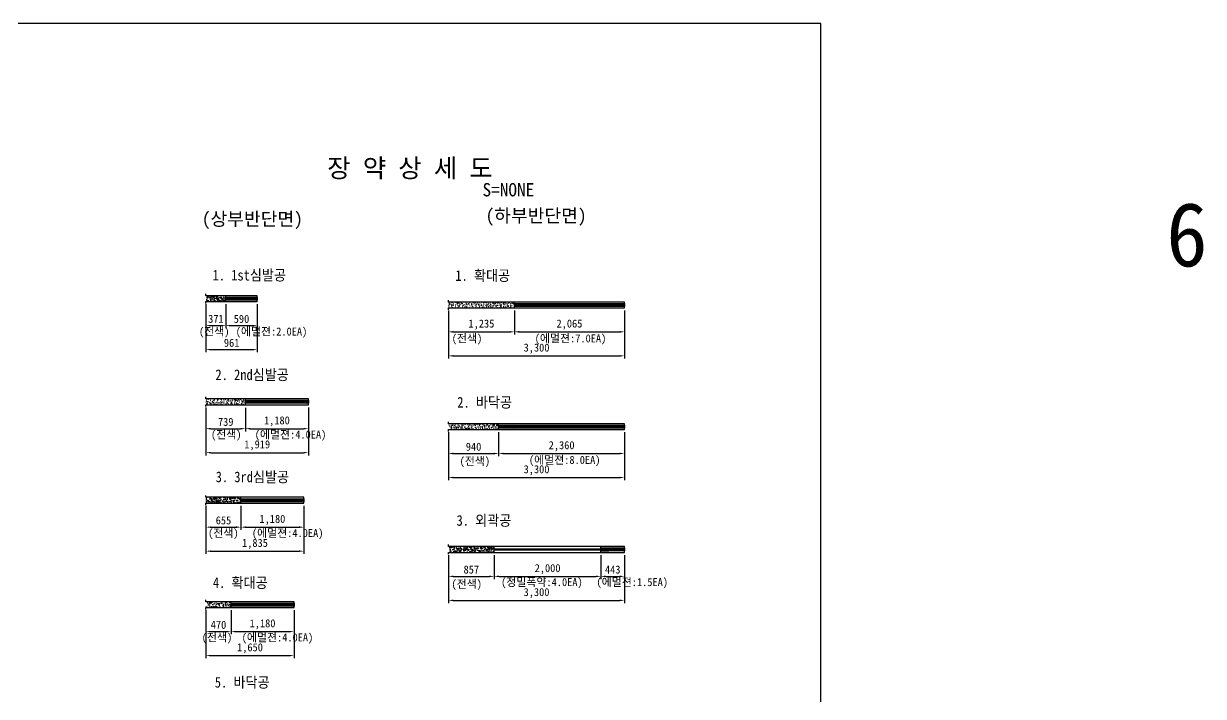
# Model space of a CAD drawing. Header units: millimetres. Extents: x -114429 to 52969, y -22900 to 28700.
# Drawn here: x 26107 to 48218, y -9721 to 2900 of the extents above; entities that cross this region are included whole.
import ezdxf
from ezdxf.enums import TextEntityAlignment as Align

# ---------------------------------------------------------------- set-up
doc = ezdxf.new("R2010")
doc.units = ezdxf.units.MM
doc.header["$LTSCALE"] = 500
doc.header["$PDMODE"] = 1
for name, color, linetype in [('CS-BLST', 4, 'Continuous'), ('CS-BLST-PATT', 1, 'Continuous'), ('CS-BLST-TEX3', 3, 'Continuous'), ('CS-DIMS', 1, 'Continuous'), ('CS-EXCV', 3, 'E-DIGLN01'), ('CS-SYMB', 2, 'Continuous'), ('CS-TABL', 3, 'Continuous'), ('CS-TEX1', 6, 'Continuous'), ('CS-TEX2', 6, 'Continuous'), ('CS-TEX3', 6, 'Continuous'), ('CS-TEXT', 3, 'Continuous'), ('CX-PAPR', 2, 'Continuous')]:
    doc.layers.add(name, color=color, linetype=linetype)
doc.styles.add('굴림체', font='')
doc.styles.get('굴림체').set_extended_font_data('GulimChe')
doc.linetypes.add('E-DIGLN01', pattern='A,0.9,-0.2,[19,kscals.shx,S=0.1,R=180,X=0,Y=0],0.9', length=2)
doc.dimstyles.new('DIM01-50', dxfattribs={"dimscale": 50, "dimtxt": 3, "dimasz": 1.8, "dimexe": 1, "dimexo": 1, "dimgap": 1, "dimtad": 1, "dimdec": 0, "dimzin": 9, "dimdsep": 46, "dimlunit": 6, "dimtxsty": '굴림체', "dimcen": 2.5, "dimclrt": 3, "dimadec": 4, "dimazin": 0, "dimtfac": 1, "dimtdec": 0, "dimtmove": 2, "dimatfit": 3, "dimfxl": 1, "dimtolj": 1, "dimtzin": 0, "dimarcsym": 0})
pattern_1 = [(50, (-344494, 8706.69), (91.092334, -7.969543), [9.525, -104.775]), (355, (-344494, 8706.69), (-17.621413, 95.528321), [7.62, -83.82]), (100.451, (-344486.41, 8706.025), (73.47125, 87.558344), [8.095, -89.045]), (46.1842, (-344494, 8732.09), (135.53952, -21.021164), [14.2875, -157.1625]), (96.6356, (-344482.7, 8730.34), (118.702117, 123.71278), [12.1425, -133.5675]), (351.184, (-344494, 8732.09), (118.702303, 123.71256), [11.43, -125.73]), (21, (-344481.3, 8725.74), (75.80744, -51.13276), [9.525, -104.775]), (326, (-344481.3, 8725.74), (30.901014, 92.093983), [7.62, -83.82]), (71.4514, (-344474.98, 8721.48), (106.708245, 40.961429), [8.095, -89.045]), (37.5, (-344494, 8706.69), (1.5443016, 42.2775194), [0, -82.804, 0, -85.09, 0, -84.1375]), (7.5, (-344494, 8706.69), (33.409831, 50.0902874), [0, -48.514, 0, -80.899, 0, -32.0675]), (327.5, (-344522.32, 8706.69), (67.7952976, -2.864372), [0, -31.75, 0, -99.06, 0, -131.445]), (317.5, (-344535.02, 8706.69), (74.064591, 12.7132455), [0, -41.275, 0, -65.786, 0, -93.345])]
pattern_2 = [(50, (-344494, 8706.69), (91.092334, -7.969543), [9.525, -104.775]), (355, (-344494, 8706.69), (-17.621413, 95.528321), [7.62, -83.82]), (100.451, (-344486.41, 8706.025), (73.47125, 87.558344), [8.095, -89.045]), (46.1842, (-344494, 8732.09), (135.53952, -21.021164), [14.2875, -157.1625]), (96.6356, (-344482.7, 8730.34), (118.702117, 123.71278), [12.1425, -133.5675]), (351.184, (-344494, 8732.09), (118.702303, 123.71256), [11.43, -125.73]), (21, (-344481.3, 8725.74), (75.80744, -51.132759), [9.525, -104.775]), (326, (-344481.3, 8725.74), (30.901014, 92.093983), [7.62, -83.82]), (71.4514, (-344474.98, 8721.48), (106.708245, 40.961429), [8.095, -89.045]), (37.5, (-344494, 8706.69), (1.5443016, 42.2775194), [0, -82.804, 0, -85.09, 0, -84.1375]), (7.5, (-344494, 8706.69), (33.409831, 50.0902874), [0, -48.514, 0, -80.899, 0, -32.0675]), (327.5, (-344522.32, 8706.69), (67.7952976, -2.864372), [0, -31.75, 0, -99.06, 0, -131.445]), (317.5, (-344535.02, 8706.69), (74.064591, 12.7132455), [0, -41.275, 0, -65.786, 0, -93.345])]

# ---------------------------------------------------------------- blocks, each defined once
blk = doc.blocks.new('*D407')
at = {"layer": 'CS-DIMS', "color": 0, "lineweight": -2, "ltscale": 30, "transparency": 16777216}
for p, q in [((29525, -2366), (29525, -3266)), ((30486, -2366), (30486, -3266)), ((29615, -3216), (30396, -3216))]:
    blk.add_line(p, q, dxfattribs=at)
at = {"layer": 'CS-DIMS', "color": 0, "ltscale": 30, "transparency": 16777216}
for points in [[(29615, -3201), (29615, -3231), (29525, -3216)], [(30396, -3201), (30396, -3231), (30486, -3216)]]:
    blk.add_solid(points, dxfattribs=at)
at = {"layer": 'Defpoints', "color": 0, "ltscale": 30, "transparency": 16777216}
for p in [(29525, -2316), (30486, -2316), (30486, -3216)]:
    blk.add_point(p, dxfattribs=at)
at = {"layer": 'CS-DIMS', "color": 3, "ltscale": 30, "transparency": 16777216, "insert": (30006, -3089), "char_height": 150, "attachment_point": 5, "style": '굴림체'}
blk.add_mtext('\\A1;961', dxfattribs=at)
blk = doc.blocks.new('*D408')
at = {"layer": 'CS-DIMS', "color": 0, "lineweight": -2, "ltscale": 30, "transparency": 16777216}
for p, q in [((29525, -2366), (29525, -2816)), ((29896, -2366), (29896, -2816)), ((29615, -2766), (29806, -2766))]:
    blk.add_line(p, q, dxfattribs=at)
at = {"layer": 'CS-DIMS', "color": 0, "ltscale": 30, "transparency": 16777216}
for points in [[(29615, -2751), (29615, -2781), (29525, -2766)], [(29806, -2751), (29806, -2781), (29896, -2766)]]:
    blk.add_solid(points, dxfattribs=at)
at = {"layer": 'Defpoints', "color": 0, "ltscale": 30, "transparency": 16777216}
for p in [(29525, -2316), (29896, -2316), (29896, -2766)]:
    blk.add_point(p, dxfattribs=at)
at = {"layer": 'CS-DIMS', "color": 3, "ltscale": 30, "transparency": 16777216, "insert": (29711, -2639), "char_height": 150, "attachment_point": 5, "style": '굴림체'}
blk.add_mtext('\\A1;371', dxfattribs=at)
blk = doc.blocks.new('*D409')
at = {"layer": 'CS-DIMS', "color": 0, "lineweight": -2, "ltscale": 30, "transparency": 16777216}
for p, q in [((29896, -2366), (29896, -2816)), ((30486, -2366), (30486, -2816)), ((29986, -2766), (30396, -2766))]:
    blk.add_line(p, q, dxfattribs=at)
at = {"layer": 'CS-DIMS', "color": 0, "ltscale": 30, "transparency": 16777216}
for points in [[(29986, -2751), (29986, -2781), (29896, -2766)], [(30396, -2751), (30396, -2781), (30486, -2766)]]:
    blk.add_solid(points, dxfattribs=at)
at = {"layer": 'Defpoints', "color": 0, "ltscale": 30, "transparency": 16777216}
for p in [(29896, -2316), (30486, -2316), (30486, -2766)]:
    blk.add_point(p, dxfattribs=at)
at = {"layer": 'CS-DIMS', "color": 3, "ltscale": 30, "transparency": 16777216, "insert": (30191, -2640), "char_height": 150, "attachment_point": 5, "style": '굴림체'}
blk.add_mtext('\\A1;590', dxfattribs=at)
blk = doc.blocks.new('*D410')
at = {"layer": 'CS-DIMS', "color": 0, "lineweight": -2, "ltscale": 30, "transparency": 16777216}
for p, q in [((29525, -4299), (29525, -5199)), ((31444, -4299), (31444, -5199)), ((29615, -5149), (31354, -5149))]:
    blk.add_line(p, q, dxfattribs=at)
at = {"layer": 'CS-DIMS', "color": 0, "ltscale": 30, "transparency": 16777216}
for points in [[(29615, -5134), (29615, -5164), (29525, -5149)], [(31354, -5134), (31354, -5164), (31444, -5149)]]:
    blk.add_solid(points, dxfattribs=at)
at = {"layer": 'Defpoints', "color": 0, "ltscale": 30, "transparency": 16777216}
for p in [(29525, -4249), (31444, -4249), (31444, -5149)]:
    blk.add_point(p, dxfattribs=at)
at = {"layer": 'CS-DIMS', "color": 3, "ltscale": 30, "transparency": 16777216, "insert": (30485, -5012), "char_height": 150, "attachment_point": 5, "style": '굴림체'}
blk.add_mtext('\\A1;1,919', dxfattribs=at)
blk = doc.blocks.new('*D411')
at = {"layer": 'CS-DIMS', "color": 0, "lineweight": -2, "ltscale": 30, "transparency": 16777216}
for p, q in [((29525, -4299), (29525, -4749)), ((30264, -4305), (30264, -4749)), ((29615, -4699), (30174, -4699))]:
    blk.add_line(p, q, dxfattribs=at)
at = {"layer": 'CS-DIMS', "color": 0, "ltscale": 30, "transparency": 16777216}
for points in [[(29615, -4684), (29615, -4714), (29525, -4699)], [(30174, -4684), (30174, -4714), (30264, -4699)]]:
    blk.add_solid(points, dxfattribs=at)
at = {"layer": 'Defpoints', "color": 0, "ltscale": 30, "transparency": 16777216}
for p in [(29525, -4249), (30264, -4255), (30264, -4699)]:
    blk.add_point(p, dxfattribs=at)
at = {"layer": 'CS-DIMS', "color": 3, "ltscale": 30, "transparency": 16777216, "insert": (29895, -4572), "char_height": 150, "attachment_point": 5, "style": '굴림체'}
blk.add_mtext('\\A1;739', dxfattribs=at)
blk = doc.blocks.new('*D412')
at = {"layer": 'CS-DIMS', "color": 0, "lineweight": -2, "ltscale": 30, "transparency": 16777216}
for p, q in [((30264, -4305), (30264, -4749)), ((31444, -4299), (31444, -4749)), ((30354, -4699), (31354, -4699))]:
    blk.add_line(p, q, dxfattribs=at)
at = {"layer": 'CS-DIMS', "color": 0, "ltscale": 30, "transparency": 16777216}
for points in [[(30354, -4684), (30354, -4714), (30264, -4699)], [(31354, -4684), (31354, -4714), (31444, -4699)]]:
    blk.add_solid(points, dxfattribs=at)
at = {"layer": 'Defpoints', "color": 0, "ltscale": 30, "transparency": 16777216}
for p in [(30264, -4255), (31444, -4249), (31444, -4699)]:
    blk.add_point(p, dxfattribs=at)
at = {"layer": 'CS-DIMS', "color": 3, "ltscale": 30, "transparency": 16777216, "insert": (30854, -4562), "char_height": 150, "attachment_point": 5, "style": '굴림체'}
blk.add_mtext('\\A1;1,180', dxfattribs=at)
blk = doc.blocks.new('뉴마이트')
at = {"layer": 'CS-BLST-PATT'}
h = blk.add_hatch(dxfattribs=at)
h.set_pattern_fill('ANSI31', color=256, scale=5.824581, style=0)
h.set_pattern_definition([(45, (-765876.779, 225267.89), (-13.0765565, 13.0765565), [])])
h.paths.add_polyline_path([(0, 29), (0, -29), (295, -29), (295, 29)])
at = {"layer": 'CS-TABL'}
blk.add_lwpolyline([(0, 29), (295, 29), (295, -29), (0, -29)], close=True, dxfattribs=at)
blk = doc.blocks.new('*D413')
at = {"layer": 'CS-DIMS', "color": 0, "lineweight": -2, "ltscale": 30, "transparency": 16777216}
for p, q in [((29525, -6146), (29525, -7046)), ((31360, -6146), (31360, -7046)), ((29615, -6996), (31270, -6996))]:
    blk.add_line(p, q, dxfattribs=at)
at = {"layer": 'CS-DIMS', "color": 0, "ltscale": 30, "transparency": 16777216}
for points in [[(29615, -6981), (29615, -7011), (29525, -6996)], [(31270, -6981), (31270, -7011), (31360, -6996)]]:
    blk.add_solid(points, dxfattribs=at)
at = {"layer": 'Defpoints', "color": 0, "ltscale": 30, "transparency": 16777216}
for p in [(29525, -6096), (31360, -6096), (31360, -6996)]:
    blk.add_point(p, dxfattribs=at)
at = {"layer": 'CS-DIMS', "color": 3, "ltscale": 30, "transparency": 16777216, "insert": (30443, -6860), "char_height": 150, "attachment_point": 5, "style": '굴림체'}
blk.add_mtext('\\A1;1,835', dxfattribs=at)
blk = doc.blocks.new('*D414')
at = {"layer": 'CS-DIMS', "color": 0, "lineweight": -2, "ltscale": 30, "transparency": 16777216}
for p, q in [((29525, -6146), (29525, -6596)), ((30180, -6146), (30180, -6596)), ((29615, -6546), (30090, -6546))]:
    blk.add_line(p, q, dxfattribs=at)
at = {"layer": 'CS-DIMS', "color": 0, "ltscale": 30, "transparency": 16777216}
for points in [[(29615, -6531), (29615, -6561), (29525, -6546)], [(30090, -6531), (30090, -6561), (30180, -6546)]]:
    blk.add_solid(points, dxfattribs=at)
at = {"layer": 'Defpoints', "color": 0, "ltscale": 30, "transparency": 16777216}
for p in [(29525, -6096), (30180, -6096), (30180, -6546)]:
    blk.add_point(p, dxfattribs=at)
at = {"layer": 'CS-DIMS', "color": 3, "ltscale": 30, "transparency": 16777216, "insert": (29853, -6419), "char_height": 150, "attachment_point": 5, "style": '굴림체'}
blk.add_mtext('\\A1;655', dxfattribs=at)
blk = doc.blocks.new('*D415')
at = {"layer": 'CS-DIMS', "color": 0, "lineweight": -2, "ltscale": 30, "transparency": 16777216}
for p, q in [((30180, -6146), (30180, -6596)), ((31360, -6146), (31360, -6596)), ((30270, -6546), (31270, -6546))]:
    blk.add_line(p, q, dxfattribs=at)
at = {"layer": 'CS-DIMS', "color": 0, "ltscale": 30, "transparency": 16777216}
for points in [[(30270, -6531), (30270, -6561), (30180, -6546)], [(31270, -6531), (31270, -6561), (31360, -6546)]]:
    blk.add_solid(points, dxfattribs=at)
at = {"layer": 'Defpoints', "color": 0, "ltscale": 30, "transparency": 16777216}
for p in [(30180, -6096), (31360, -6096), (31360, -6546)]:
    blk.add_point(p, dxfattribs=at)
at = {"layer": 'CS-DIMS', "color": 3, "ltscale": 30, "transparency": 16777216, "insert": (30770, -6410), "char_height": 150, "attachment_point": 5, "style": '굴림체'}
blk.add_mtext('\\A1;1,180', dxfattribs=at)
blk = doc.blocks.new('*D416')
at = {"layer": 'CS-DIMS', "color": 0, "lineweight": -2, "ltscale": 30, "transparency": 16777216}
for p, q in [((29525, -8105), (29525, -9005)), ((31175, -8105), (31175, -9005)), ((29615, -8955), (31085, -8955))]:
    blk.add_line(p, q, dxfattribs=at)
at = {"layer": 'CS-DIMS', "color": 0, "ltscale": 30, "transparency": 16777216}
for points in [[(29615, -8940), (29615, -8970), (29525, -8955)], [(31085, -8940), (31085, -8970), (31175, -8955)]]:
    blk.add_solid(points, dxfattribs=at)
at = {"layer": 'Defpoints', "color": 0, "ltscale": 30, "transparency": 16777216}
for p in [(29525, -8055), (31175, -8055), (31175, -8955)]:
    blk.add_point(p, dxfattribs=at)
at = {"layer": 'CS-DIMS', "color": 3, "ltscale": 30, "transparency": 16777216, "insert": (30350, -8819), "char_height": 150, "attachment_point": 5, "style": '굴림체'}
blk.add_mtext('\\A1;1,650', dxfattribs=at)
blk = doc.blocks.new('*D417')
at = {"layer": 'CS-DIMS', "color": 0, "lineweight": -2, "ltscale": 30, "transparency": 16777216}
for p, q in [((29525, -8105), (29525, -8555)), ((29995, -8105), (29995, -8555)), ((29615, -8505), (29905, -8505))]:
    blk.add_line(p, q, dxfattribs=at)
at = {"layer": 'CS-DIMS', "color": 0, "ltscale": 30, "transparency": 16777216}
for points in [[(29615, -8490), (29615, -8520), (29525, -8505)], [(29905, -8490), (29905, -8520), (29995, -8505)]]:
    blk.add_solid(points, dxfattribs=at)
at = {"layer": 'Defpoints', "color": 0, "ltscale": 30, "transparency": 16777216}
for p in [(29525, -8055), (29995, -8055), (29995, -8505)]:
    blk.add_point(p, dxfattribs=at)
at = {"layer": 'CS-DIMS', "color": 3, "ltscale": 30, "transparency": 16777216, "insert": (29760, -8378), "char_height": 150, "attachment_point": 5, "style": '굴림체'}
blk.add_mtext('\\A1;470', dxfattribs=at)
blk = doc.blocks.new('*D418')
at = {"layer": 'CS-DIMS', "color": 0, "lineweight": -2, "ltscale": 30, "transparency": 16777216}
for p, q in [((29995, -8105), (29995, -8555)), ((31175, -8105), (31175, -8555)), ((30085, -8505), (31085, -8505))]:
    blk.add_line(p, q, dxfattribs=at)
at = {"layer": 'CS-DIMS', "color": 0, "ltscale": 30, "transparency": 16777216}
for points in [[(30085, -8490), (30085, -8520), (29995, -8505)], [(31085, -8490), (31085, -8520), (31175, -8505)]]:
    blk.add_solid(points, dxfattribs=at)
at = {"layer": 'Defpoints', "color": 0, "ltscale": 30, "transparency": 16777216}
for p in [(29995, -8055), (31175, -8055), (31175, -8505)]:
    blk.add_point(p, dxfattribs=at)
at = {"layer": 'CS-DIMS', "color": 3, "ltscale": 30, "transparency": 16777216, "insert": (30585, -8369), "char_height": 150, "attachment_point": 5, "style": '굴림체'}
blk.add_mtext('\\A1;1,180', dxfattribs=at)
blk = doc.blocks.new('*D427')
at = {"layer": 'CS-DIMS', "color": 0, "lineweight": -2, "ltscale": 30, "transparency": 16777216}
for p, q in [((34070, -2483), (34070, -3383)), ((37370, -2483), (37370, -3383)), ((34160, -3333), (37280, -3333))]:
    blk.add_line(p, q, dxfattribs=at)
at = {"layer": 'CS-DIMS', "color": 0, "ltscale": 30, "transparency": 16777216}
for points in [[(34160, -3318), (34160, -3348), (34070, -3333)], [(37280, -3318), (37280, -3348), (37370, -3333)]]:
    blk.add_solid(points, dxfattribs=at)
at = {"layer": 'Defpoints', "color": 0, "ltscale": 30, "transparency": 16777216}
for p in [(34070, -2433), (37370, -2433), (37370, -3333)]:
    blk.add_point(p, dxfattribs=at)
at = {"layer": 'CS-DIMS', "color": 3, "ltscale": 30, "transparency": 16777216, "insert": (35720, -3197), "char_height": 150, "attachment_point": 5, "style": '굴림체'}
blk.add_mtext('\\A1;3,300', dxfattribs=at)
blk = doc.blocks.new('*D428')
at = {"layer": 'CS-DIMS', "color": 0, "lineweight": -2, "ltscale": 30, "transparency": 16777216}
for p, q in [((34070, -2483), (34070, -2933)), ((35305, -2483), (35305, -2933)), ((34160, -2883), (35215, -2883))]:
    blk.add_line(p, q, dxfattribs=at)
at = {"layer": 'CS-DIMS', "color": 0, "ltscale": 30, "transparency": 16777216}
for points in [[(34160, -2868), (34160, -2898), (34070, -2883)], [(35215, -2868), (35215, -2898), (35305, -2883)]]:
    blk.add_solid(points, dxfattribs=at)
at = {"layer": 'Defpoints', "color": 0, "ltscale": 30, "transparency": 16777216}
for p in [(34070, -2433), (35305, -2433), (35305, -2883)]:
    blk.add_point(p, dxfattribs=at)
at = {"layer": 'CS-DIMS', "color": 3, "ltscale": 30, "transparency": 16777216, "insert": (34687, -2747), "char_height": 150, "attachment_point": 5, "style": '굴림체'}
blk.add_mtext('\\A1;1,235', dxfattribs=at)
blk = doc.blocks.new('*D429')
at = {"layer": 'CS-DIMS', "color": 0, "lineweight": -2, "ltscale": 30, "transparency": 16777216}
for p, q in [((34070, -2483), (34070, -2932)), ((35305, -2483), (35305, -2932)), ((34160, -2882), (35215, -2882))]:
    blk.add_line(p, q, dxfattribs=at)
at = {"layer": 'CS-DIMS', "color": 0, "ltscale": 30, "transparency": 16777216}
for points in [[(34160, -2867), (34160, -2897), (34070, -2882)], [(35215, -2867), (35215, -2897), (35305, -2882)]]:
    blk.add_solid(points, dxfattribs=at)
at = {"layer": 'Defpoints', "color": 0, "ltscale": 30, "transparency": 16777216}
for p in [(34070, -2433), (35305, -2433), (35305, -2882)]:
    blk.add_point(p, dxfattribs=at)
at = {"layer": 'CS-DIMS', "color": 3, "ltscale": 30, "transparency": 16777216, "insert": (34687, -2746), "char_height": 150, "attachment_point": 5, "style": '굴림체'}
blk.add_mtext('\\A1;1,235', dxfattribs=at)
blk = doc.blocks.new('*D430')
at = {"layer": 'CS-DIMS', "color": 0, "lineweight": -2, "ltscale": 30, "transparency": 16777216}
for p, q in [((35305, -2483), (35305, -2932)), ((37370, -2483), (37370, -2932)), ((35395, -2882), (37280, -2882))]:
    blk.add_line(p, q, dxfattribs=at)
at = {"layer": 'CS-DIMS', "color": 0, "ltscale": 30, "transparency": 16777216}
for points in [[(35395, -2867), (35395, -2897), (35305, -2882)], [(37280, -2867), (37280, -2897), (37370, -2882)]]:
    blk.add_solid(points, dxfattribs=at)
at = {"layer": 'Defpoints', "color": 0, "ltscale": 30, "transparency": 16777216}
for p in [(35305, -2433), (37370, -2433), (37370, -2882)]:
    blk.add_point(p, dxfattribs=at)
at = {"layer": 'CS-DIMS', "color": 3, "ltscale": 30, "transparency": 16777216, "insert": (36337, -2746), "char_height": 150, "attachment_point": 5, "style": '굴림체'}
blk.add_mtext('\\A1;2,065', dxfattribs=at)
blk = doc.blocks.new('*D431')
at = {"layer": 'CS-DIMS', "color": 0, "lineweight": -2, "ltscale": 30, "transparency": 16777216}
for p, q in [((34070, -4765), (34070, -5665)), ((37370, -4765), (37370, -5665)), ((34160, -5615), (37280, -5615))]:
    blk.add_line(p, q, dxfattribs=at)
at = {"layer": 'CS-DIMS', "color": 0, "ltscale": 30, "transparency": 16777216}
for points in [[(34160, -5600), (34160, -5630), (34070, -5615)], [(37280, -5600), (37280, -5630), (37370, -5615)]]:
    blk.add_solid(points, dxfattribs=at)
at = {"layer": 'Defpoints', "color": 0, "ltscale": 30, "transparency": 16777216}
for p in [(34070, -4715), (37370, -4715), (37370, -5615)]:
    blk.add_point(p, dxfattribs=at)
at = {"layer": 'CS-DIMS', "color": 3, "ltscale": 30, "transparency": 16777216, "insert": (35720, -5479), "char_height": 150, "attachment_point": 5, "style": '굴림체'}
blk.add_mtext('\\A1;3,300', dxfattribs=at)
blk = doc.blocks.new('*D432')
at = {"layer": 'CS-DIMS', "color": 0, "lineweight": -2, "ltscale": 30, "transparency": 16777216}
for p, q in [((34070, -4765), (34070, -5215)), ((35010, -4765), (35010, -5215)), ((34160, -5165), (34920, -5165))]:
    blk.add_line(p, q, dxfattribs=at)
at = {"layer": 'CS-DIMS', "color": 0, "ltscale": 30, "transparency": 16777216}
for points in [[(34160, -5150), (34160, -5180), (34070, -5165)], [(34920, -5150), (34920, -5180), (35010, -5165)]]:
    blk.add_solid(points, dxfattribs=at)
at = {"layer": 'Defpoints', "color": 0, "ltscale": 30, "transparency": 16777216}
for p in [(34070, -4715), (35010, -4715), (35010, -5165)]:
    blk.add_point(p, dxfattribs=at)
at = {"layer": 'CS-DIMS', "color": 3, "ltscale": 30, "transparency": 16777216, "insert": (34540, -5038), "char_height": 150, "attachment_point": 5, "style": '굴림체'}
blk.add_mtext('\\A1;940', dxfattribs=at)
blk = doc.blocks.new('*D433')
at = {"layer": 'CS-DIMS', "color": 0, "lineweight": -2, "ltscale": 30, "transparency": 16777216}
for p, q in [((34070, -4765), (34070, -5214)), ((35010, -4765), (35010, -5214)), ((34160, -5164), (34920, -5164))]:
    blk.add_line(p, q, dxfattribs=at)
at = {"layer": 'CS-DIMS', "color": 0, "ltscale": 30, "transparency": 16777216}
for points in [[(34160, -5149), (34160, -5179), (34070, -5164)], [(34920, -5149), (34920, -5179), (35010, -5164)]]:
    blk.add_solid(points, dxfattribs=at)
at = {"layer": 'Defpoints', "color": 0, "ltscale": 30, "transparency": 16777216}
for p in [(34070, -4715), (35010, -4715), (35010, -5164)]:
    blk.add_point(p, dxfattribs=at)
at = {"layer": 'CS-DIMS', "color": 3, "ltscale": 30, "transparency": 16777216, "insert": (34540, -5038), "char_height": 150, "attachment_point": 5, "style": '굴림체'}
blk.add_mtext('\\A1;940', dxfattribs=at)
blk = doc.blocks.new('*D434')
at = {"layer": 'CS-DIMS', "color": 0, "lineweight": -2, "ltscale": 30, "transparency": 16777216}
for p, q in [((35010, -4765), (35010, -5214)), ((37370, -4765), (37370, -5214)), ((35100, -5164), (37280, -5164))]:
    blk.add_line(p, q, dxfattribs=at)
at = {"layer": 'CS-DIMS', "color": 0, "ltscale": 30, "transparency": 16777216}
for points in [[(35100, -5149), (35100, -5179), (35010, -5164)], [(37280, -5149), (37280, -5179), (37370, -5164)]]:
    blk.add_solid(points, dxfattribs=at)
at = {"layer": 'Defpoints', "color": 0, "ltscale": 30, "transparency": 16777216}
for p in [(35010, -4715), (37370, -4715), (37370, -5164)]:
    blk.add_point(p, dxfattribs=at)
at = {"layer": 'CS-DIMS', "color": 3, "ltscale": 30, "transparency": 16777216, "insert": (36190, -5028), "char_height": 150, "attachment_point": 5, "style": '굴림체'}
blk.add_mtext('\\A1;2,360', dxfattribs=at)
blk = doc.blocks.new('*D435')
at = {"layer": 'CS-DIMS', "color": 0, "lineweight": -2, "ltscale": 30, "transparency": 16777216}
for p, q in [((34070, -7069), (34070, -7969)), ((37370, -7069), (37370, -7969)), ((34160, -7919), (37280, -7919))]:
    blk.add_line(p, q, dxfattribs=at)
at = {"layer": 'CS-DIMS', "color": 0, "ltscale": 30, "transparency": 16777216}
for points in [[(34160, -7904), (34160, -7934), (34070, -7919)], [(37280, -7904), (37280, -7934), (37370, -7919)]]:
    blk.add_solid(points, dxfattribs=at)
at = {"layer": 'Defpoints', "color": 0, "ltscale": 30, "transparency": 16777216}
for p in [(34070, -7019), (37370, -7019), (37370, -7919)]:
    blk.add_point(p, dxfattribs=at)
at = {"layer": 'CS-DIMS', "color": 3, "ltscale": 30, "transparency": 16777216, "insert": (35720, -7783), "char_height": 150, "attachment_point": 5, "style": '굴림체'}
blk.add_mtext('\\A1;3,300', dxfattribs=at)
blk = doc.blocks.new('*D436')
at = {"layer": 'CS-DIMS', "color": 0, "lineweight": -2, "ltscale": 30, "transparency": 16777216}
for p, q in [((34070, -7069), (34070, -7519)), ((34927, -7069), (34927, -7519)), ((34160, -7469), (34837, -7469))]:
    blk.add_line(p, q, dxfattribs=at)
at = {"layer": 'CS-DIMS', "color": 0, "ltscale": 30, "transparency": 16777216}
for points in [[(34160, -7454), (34160, -7484), (34070, -7469)], [(34837, -7454), (34837, -7484), (34927, -7469)]]:
    blk.add_solid(points, dxfattribs=at)
at = {"layer": 'Defpoints', "color": 0, "ltscale": 30, "transparency": 16777216}
for p in [(34070, -7019), (34927, -7019), (34927, -7469)]:
    blk.add_point(p, dxfattribs=at)
at = {"layer": 'CS-DIMS', "color": 3, "ltscale": 30, "transparency": 16777216, "insert": (34498, -7342), "char_height": 150, "attachment_point": 5, "style": '굴림체'}
blk.add_mtext('\\A1;857', dxfattribs=at)
blk = doc.blocks.new('*D437')
at = {"layer": 'CS-DIMS', "color": 0, "lineweight": -2, "ltscale": 30, "transparency": 16777216}
for p, q in [((34070, -7069), (34070, -7519)), ((34927, -7069), (34927, -7519)), ((34160, -7469), (34837, -7469))]:
    blk.add_line(p, q, dxfattribs=at)
at = {"layer": 'CS-DIMS', "color": 0, "ltscale": 30, "transparency": 16777216}
for points in [[(34160, -7454), (34160, -7484), (34070, -7469)], [(34837, -7454), (34837, -7484), (34927, -7469)]]:
    blk.add_solid(points, dxfattribs=at)
at = {"layer": 'Defpoints', "color": 0, "ltscale": 30, "transparency": 16777216}
for p in [(34070, -7019), (34927, -7019), (34927, -7469)]:
    blk.add_point(p, dxfattribs=at)
at = {"layer": 'CS-DIMS', "color": 3, "ltscale": 30, "transparency": 16777216, "insert": (34498, -7342), "char_height": 150, "attachment_point": 5, "style": '굴림체'}
blk.add_mtext('\\A1;857', dxfattribs=at)
blk = doc.blocks.new('*D438')
at = {"layer": 'CS-DIMS', "color": 0, "lineweight": -2, "ltscale": 30, "transparency": 16777216}
for p, q in [((34927, -7069), (34927, -7519)), ((36927, -7069), (36927, -7519)), ((35017, -7469), (36837, -7469))]:
    blk.add_line(p, q, dxfattribs=at)
at = {"layer": 'CS-DIMS', "color": 0, "ltscale": 30, "transparency": 16777216}
for points in [[(35017, -7454), (35017, -7484), (34927, -7469)], [(36837, -7454), (36837, -7484), (36927, -7469)]]:
    blk.add_solid(points, dxfattribs=at)
at = {"layer": 'Defpoints', "color": 0, "ltscale": 30, "transparency": 16777216}
for p in [(34927, -7019), (36927, -7019), (36927, -7469)]:
    blk.add_point(p, dxfattribs=at)
at = {"layer": 'CS-DIMS', "color": 3, "ltscale": 30, "transparency": 16777216, "insert": (35927, -7333), "char_height": 150, "attachment_point": 5, "style": '굴림체'}
blk.add_mtext('\\A1;2,000', dxfattribs=at)
blk = doc.blocks.new('*D439')
at = {"layer": 'CS-DIMS', "color": 0, "lineweight": -2, "ltscale": 30, "transparency": 16777216}
for p, q in [((36927, -7069), (36927, -7519)), ((37370, -7069), (37370, -7519)), ((37017, -7469), (37280, -7469))]:
    blk.add_line(p, q, dxfattribs=at)
at = {"layer": 'CS-DIMS', "color": 0, "ltscale": 30, "transparency": 16777216}
for points in [[(37017, -7454), (37017, -7484), (36927, -7469)], [(37280, -7454), (37280, -7484), (37370, -7469)]]:
    blk.add_solid(points, dxfattribs=at)
at = {"layer": 'Defpoints', "color": 0, "ltscale": 30, "transparency": 16777216}
for p in [(36927, -7019), (37370, -7019), (37370, -7469)]:
    blk.add_point(p, dxfattribs=at)
at = {"layer": 'CS-DIMS', "color": 3, "ltscale": 30, "transparency": 16777216, "insert": (37148, -7342), "char_height": 150, "attachment_point": 5, "style": '굴림체'}
blk.add_mtext('\\A1;443', dxfattribs=at)

msp = doc.modelspace()

# ---------------------------------------------------------------- hatches: boundary and pattern name
at = {"layer": 'CS-BLST-PATT'}
h = msp.add_hatch(dxfattribs=at)
h.set_pattern_fill('AR-CONC', color=256, scale=0.5, style=0)
h.set_pattern_definition(pattern_1)
h.paths.add_polyline_path([(29896.2, -2206.2), (29525.2, -2206.2), (29525.2, -2316.2), (29896.2, -2316.2)])
h = msp.add_hatch(dxfattribs=at)
h.set_pattern_fill('AR-CONC', color=256, scale=0.5, style=0)
h.set_pattern_definition(pattern_2)
h.paths.add_polyline_path([(35304.6, -2348.6), (35304.6, -2322.8), (34069.6, -2322.8), (34069.6, -2432.8), (35304.6, -2432.8), (35304.6, -2406.9), (35304.6, -2406.9), (35304.6, -2348.6)])
h = msp.add_hatch(dxfattribs=at)
h.set_pattern_fill('AR-CONC', color=256, scale=0.5, style=0)
h.set_pattern_definition(pattern_1)
h.paths.add_polyline_path([(30264.2, -4138.6), (29525.2, -4138.6), (29525.2, -4248.6), (30264.2, -4248.6)])
h = msp.add_hatch(dxfattribs=at)
h.set_pattern_fill('AR-CONC', color=256, scale=0.5, style=0)
h.set_pattern_definition(pattern_2)
h.paths.add_polyline_path([(35009.6, -4630.9), (35009.6, -4605), (34069.6, -4605), (34069.6, -4715), (35009.6, -4715), (35009.6, -4689.1), (35009.6, -4689.1), (35009.6, -4630.9)])
h = msp.add_hatch(dxfattribs=at)
h.set_pattern_fill('AR-CONC', color=256, scale=0.5, style=0)
h.set_pattern_definition(pattern_1)
h.paths.add_polyline_path([(30180.2, -5986.1), (29525.2, -5986.1), (29525.2, -6096.1), (30180.2, -6096.1)])
h = msp.add_hatch(dxfattribs=at)
h.set_pattern_fill('AR-CONC', color=256, scale=0.5, style=0)
h.set_pattern_definition(pattern_2)
h.paths.add_polyline_path([(34927, -6909.1), (34069.6, -6909.1), (34069.6, -7019.1), (34927, -7019.1)])
h = msp.add_hatch(dxfattribs=at)
h.set_pattern_fill('ANSI31', color=256, scale=5.824581, style=0)
h.set_pattern_definition([(45, (-729097.204, 218303.741), (-13.0765565, 13.0765565), [])])
h.paths.add_polyline_path([(36927.1, -6935), (36927.1, -6993.3), (37074.6, -6993.3), (37074.6, -6935)])
h = msp.add_hatch(dxfattribs=at)
h.set_pattern_fill('AR-CONC', color=256, scale=0.5, style=0)
h.set_pattern_definition([(50, (-344494, 8956.25), (91.092334, -7.969543), [9.525, -104.775]), (355, (-344494, 8956.25), (-17.621413, 95.528321), [7.62, -83.82]), (100.451, (-344486.41, 8955.58), (73.47125, 87.558344), [8.095, -89.045]), (46.1842, (-344494, 8981.65), (135.53952, -21.021164), [14.2875, -157.1625]), (96.6356, (-344482.7, 8979.9), (118.702117, 123.71278), [12.1425, -133.5675]), (351.184, (-344494, 8981.65), (118.702303, 123.71256), [11.43, -125.73]), (21, (-344481.3, 8975.3), (75.80744, -51.13276), [9.525, -104.775]), (326, (-344481.3, 8975.3), (30.901014, 92.093983), [7.62, -83.82]), (71.4514, (-344474.98, 8971.04), (106.708245, 40.961429), [8.095, -89.045]), (37.5, (-344494, 8956.247), (1.5443016, 42.2775194), [0, -82.804, 0, -85.09, 0, -84.1375]), (7.5, (-344494, 8956.247), (33.409831, 50.0902874), [0, -48.514, 0, -80.899, 0, -32.0675]), (327.5, (-344522.32, 8956.247), (67.7952976, -2.864372), [0, -31.75, 0, -99.06, 0, -131.445]), (317.5, (-344535.02, 8956.247), (74.064591, 12.7132455), [0, -41.275, 0, -65.786, 0, -93.345])])
h.paths.add_polyline_path([(29995.2, -7944.8), (29525.2, -7944.8), (29525.2, -8054.8), (29995.2, -8054.8)])
at = {"layer": 'CS-SYMB'}
h = msp.add_hatch(dxfattribs=at)
h.set_pattern_fill('LINE', color=256, scale=4.6, style=0)
h.set_pattern_definition([(0, (-1991275.465, 826389.364), (0, 14.605), [])])
h.paths.add_polyline_path([(35427.1, -6978.7), (35427.1, -6949.6), (34927.1, -6949.6), (34927.1, -6978.7)])
h = msp.add_hatch(dxfattribs=at)
h.set_pattern_fill('LINE', color=256, scale=4.6, style=0)
h.set_pattern_definition([(0, (-1990775.465, 826389.364), (0, 14.605), [])])
h.paths.add_polyline_path([(35927.1, -6978.7), (35927.1, -6949.6), (35427.1, -6949.6), (35427.1, -6978.7)])
h = msp.add_hatch(dxfattribs=at)
h.set_pattern_fill('LINE', color=256, scale=4.6, style=0)
h.set_pattern_definition([(0, (-1990275.465, 826389.364), (0, 14.605), [])])
h.paths.add_polyline_path([(36427.1, -6978.7), (36427.1, -6949.6), (35927.1, -6949.6), (35927.1, -6978.7)])
h = msp.add_hatch(dxfattribs=at)
h.set_pattern_fill('LINE', color=256, scale=4.6, style=0)
h.set_pattern_definition([(0, (-1989775.465, 826389.364), (0, 14.605), [])])
h.paths.add_polyline_path([(36927.1, -6978.7), (36927.1, -6949.6), (36427.1, -6949.6), (36427.1, -6978.7)])

# ---------------------------------------------------------------- linework, layer by layer
at = {"layer": 'CS-BLST'}
msp.add_lwpolyline([(36927.1, -6935), (37074.6, -6935), (37074.6, -6993.3), (36927.1, -6993.3)], close=True, dxfattribs=at)
at = {"layer": 'CS-EXCV'}
for points in [[(29525.2, -2351.2), (29525.2, -2316.2), (30486.2, -2316.2), (30486.2, -2206.2), (29525.2, -2206.2), (29525.2, -2171.3)], [(34069.6, -2467.7), (34069.6, -2432.8), (37369.6, -2432.8), (37369.6, -2322.8), (34069.6, -2322.8), (34069.6, -2287.8)], [(29525.2, -4283.5), (29525.2, -4248.6), (31444.2, -4248.6), (31444.2, -4138.6), (29525.2, -4138.6), (29525.2, -4103.6)], [(34069.6, -4749.9), (34069.6, -4715), (37369.6, -4715), (37369.6, -4605), (34069.6, -4605), (34069.6, -4570)], [(29525.2, -6131), (29525.2, -6096.1), (31360.2, -6096.1), (31360.2, -5986.1), (29525.2, -5986.1), (29525.2, -5951.2)], [(34069.6, -7054.1), (34069.6, -7019.1), (37369.6, -7019.1), (37369.6, -6909.1), (34069.6, -6909.1), (34069.6, -6874.2)], [(29525.2, -8089.8), (29525.2, -8054.8), (31175.2, -8054.8), (31175.2, -7944.8), (29525.2, -7944.8), (29525.2, -7909.9)]]:
    msp.add_lwpolyline(points, dxfattribs=at)
at = {"layer": 'CS-SYMB'}
for p, q in [((29896.2, -2316.2), (29896.2, -2206.2)), ((35304.6, -2432.8), (35304.6, -2322.8)), ((30264.2, -4248.6), (30264.2, -4138.6)), ((35009.6, -4715), (35009.6, -4605)), ((30180.2, -6096.1), (30180.2, -5986.1)), ((34927, -7019.1), (34927, -6909.1)), ((36927.1, -7019.1), (36927.1, -6909.1)), ((29995.2, -8054.8), (29995.2, -7944.8))]:
    msp.add_line(p, q, dxfattribs=at)
for points in [[(34927.1, -6949.6), (35427.1, -6949.6), (35427.1, -6978.7), (34927.1, -6978.7)], [(35427.1, -6949.6), (35927.1, -6949.6), (35927.1, -6978.7), (35427.1, -6978.7)], [(35927.1, -6949.6), (36427.1, -6949.6), (36427.1, -6978.7), (35927.1, -6978.7)], [(36427.1, -6949.6), (36927.1, -6949.6), (36927.1, -6978.7), (36427.1, -6978.7)]]:
    msp.add_lwpolyline(points, close=True, dxfattribs=at)
at = {"layer": 'CX-PAPR'}
msp.add_lwpolyline([(1250, -22900), (41050, -22900), (41050, 2900), (1250, 2900)], close=True, dxfattribs=at)

# ---------------------------------------------------------------- block references
at = {"layer": 'CS-BLST'}
for p in [(29896.2, -2261.2), (30191.2, -2261.2), (35304.6, -2377.8), (35599.6, -2377.8), (35894.6, -2377.8), (36189.6, -2377.8), (36484.6, -2377.8), (36779.6, -2377.8), (37074.6, -2377.8), (30264.2, -4193.6), (30559.2, -4193.6), (30854.2, -4193.6), (31149.2, -4193.6), (35009.6, -4660), (35304.6, -4660), (35599.6, -4660), (35894.6, -4660), (36189.6, -4660), (36484.6, -4660), (36779.6, -4660), (37074.6, -4660), (30180.2, -6041.1), (30475.2, -6041.1), (30770.2, -6041.1), (31065.2, -6041.1), (37074.6, -6964.1), (29995.2, -7999.8), (30290.2, -7999.8), (30585.2, -7999.8), (30880.2, -7999.8)]:
    msp.add_blockref('뉴마이트', p, dxfattribs=at)

# ---------------------------------------------------------------- texts
at = {"layer": 'CS-BLST-TEX3', "style": '굴림체'}
for s, p in [('(전색)', (29679.3, -2951)), ('(에멀젼:2.0EA)', (30752.9, -2951)), ('(전색)', (34417.1, -3079.9)), ('(에멀젼:7.0EA)', (36356.9, -3079.9)), ('(전색)', (29904.6, -4883.3)), ('(에멀젼:4.0EA)', (31109.9, -4883.3)), ('(전색)', (34563.7, -5382.2)), ('(에멀젼:8.0EA)', (36247.7, -5359.6)), ('(전색)', (29850.4, -6730.9)), ('(에멀젼:4.0EA)', (31056, -6730.9)), ('(전색)', (34411.3, -7686.3)), ('(정밀폭약:4.0EA)', (35820.3, -7651.7)), ('(에멀젼:1.5EA)', (37513.9, -7651.7)), ('(전색)', (29731.1, -8689.6)), ('(에멀젼:4.0EA)', (30865.2, -8689.6))]:
    msp.add_text(s, height=150, dxfattribs=at).set_placement(p, align=Align.CENTER)
at = {"layer": 'CS-TEX1', "style": '굴림체'}
msp.add_text('장 약 상 세 도', height=350, dxfattribs=at).set_placement((33348.7, 193), align=Align.MIDDLE)
at = {"layer": 'CS-TEX2', "style": '굴림체'}
for s, p in [('(상부반단면)', (30393.8, -781.1)), ('(하부반단면)', (35711.9, -718.6))]:
    msp.add_text(s, height=250, dxfattribs=at).set_placement(p, align=Align.MIDDLE)
at = {"layer": 'CS-TEX3', "style": '굴림체', "width": 0.9}
for s, p in [('1. 1st심발공', (30337, -1918.9)), ('1. 확대공', (34712, -1926.2)), ('2. 2nd심발공', (30390.6, -3786.7)), ('2. 바닥공', (34748.1, -4303.2)), ('3. 3rd심발공', (30394.9, -5702.6)), ('3. 외곽공', (34734.1, -6519.8)), ('4. 확대공', (30167.6, -7687.1)), ('5. 바닥공', (30203.7, -9555))]:
    msp.add_text(s, height=200, dxfattribs=at).set_placement(p, align=Align.CENTER)
at = {"layer": 'CS-TEXT', "style": '굴림체'}
msp.add_text('S=NONE', height=250, dxfattribs=at).set_placement((34708.2, -341.7))
at = {"layer": 'CX-PAPR', "style": '굴림체'}
msp.add_text('6', height=1200, dxfattribs=at).set_placement((47909.2, -2015.2), align=Align.BOTTOM_CENTER)

# ---------------------------------------------------------------- dimensions: what is measured, and where the dimension line sits
at = {"layer": 'CS-DIMS', "ltscale": 30}
for base, p1, p2, picture, middle in [((30486.2, -3216.2), (29525.2, -2316.2), (30486.2, -2316.2), '*D407', (30005.7, -3089.2)), ((29896.2, -2766.2), (29525.2, -2316.2), (29896.2, -2316.2), '*D408', (29710.7, -2639.2)), ((30486.2, -2766.2), (29896.2, -2316.2), (30486.2, -2316.2), '*D409', (30191.2, -2639.5)), ((37369.6, -3332.8), (34069.6, -2432.8), (37369.6, -2432.8), '*D427', (35719.6, -3196.7)), ((35304.6, -2882.8), (34069.6, -2432.8), (35304.6, -2432.8), '*D428', (34687.1, -2746.6)), ((35304.6, -2882.2), (34069.6, -2432.8), (35304.6, -2432.8), '*D429', (34687.1, -2746.1)), ((37369.6, -2882.2), (35304.6, -2432.8), (37369.6, -2432.8), '*D430', (36337.1, -2746.2)), ((31444.2, -5148.6), (29525.2, -4248.6), (31444.2, -4248.6), '*D410', (30484.7, -5012.4)), ((30264.2, -4698.6), (29525.2, -4248.6), (30264.2, -4255.2), '*D411', (29894.7, -4571.7)), ((31444.2, -4698.6), (30264.2, -4255.2), (31444.2, -4248.6), '*D412', (30854.2, -4562.4)), ((37369.6, -5615), (34069.6, -4715), (37369.6, -4715), '*D431', (35719.6, -5478.9)), ((35009.6, -5165), (34069.6, -4715), (35009.6, -4715), '*D432', (34539.6, -5038.1)), ((35009.6, -5164.5), (34069.6, -4715), (35009.6, -4715), '*D433', (34539.6, -5037.6)), ((37369.6, -5164.5), (35009.6, -4715), (37369.6, -4715), '*D434', (36189.6, -5028.4)), ((31360.2, -6996.1), (29525.2, -6096.1), (31360.2, -6096.1), '*D413', (30442.7, -6859.9)), ((30180.2, -6546.1), (29525.2, -6096.1), (30180.2, -6096.1), '*D414', (29852.7, -6419.4)), ((31360.2, -6546.1), (30180.2, -6096.1), (31360.2, -6096.1), '*D415', (30770.2, -6409.9)), ((37369.6, -7919.1), (34069.6, -7019.1), (37369.6, -7019.1), '*D435', (35719.6, -7783.1)), ((34927, -7469.1), (34069.6, -7019.1), (34927, -7019.1), '*D436', (34498.3, -7342.3)), ((34927, -7468.6), (34069.6, -7019.1), (34927, -7019.1), '*D437', (34498.3, -7341.7)), ((36927.1, -7468.6), (34927, -7019.1), (36927.1, -7019.1), '*D438', (35927.1, -7332.6)), ((37369.5753, -7468.628), (36927.0752, -7019.1486), (37369.5753, -7019.1486), '*D439', (37148.3253, -7341.7331)), ((31175.2, -8954.8), (29525.2, -8054.8), (31175.2, -8054.8), '*D416', (30350.2, -8818.7)), ((29995.2, -8504.8), (29525.2, -8054.8), (29995.2, -8054.8), '*D417', (29760.2, -8377.8)), ((31175.2, -8504.8), (29995.2, -8054.8), (31175.2, -8054.8), '*D418', (30585.2, -8368.7))]:
    dim = msp.add_linear_dim(base=base, p1=p1, p2=p2, dimstyle='DIM01-50', dxfattribs=at)
    dim.commit()
    dim.dimension.update_dxf_attribs({"geometry": picture, "text_midpoint": middle})

doc.saveas('drawing.dxf')
